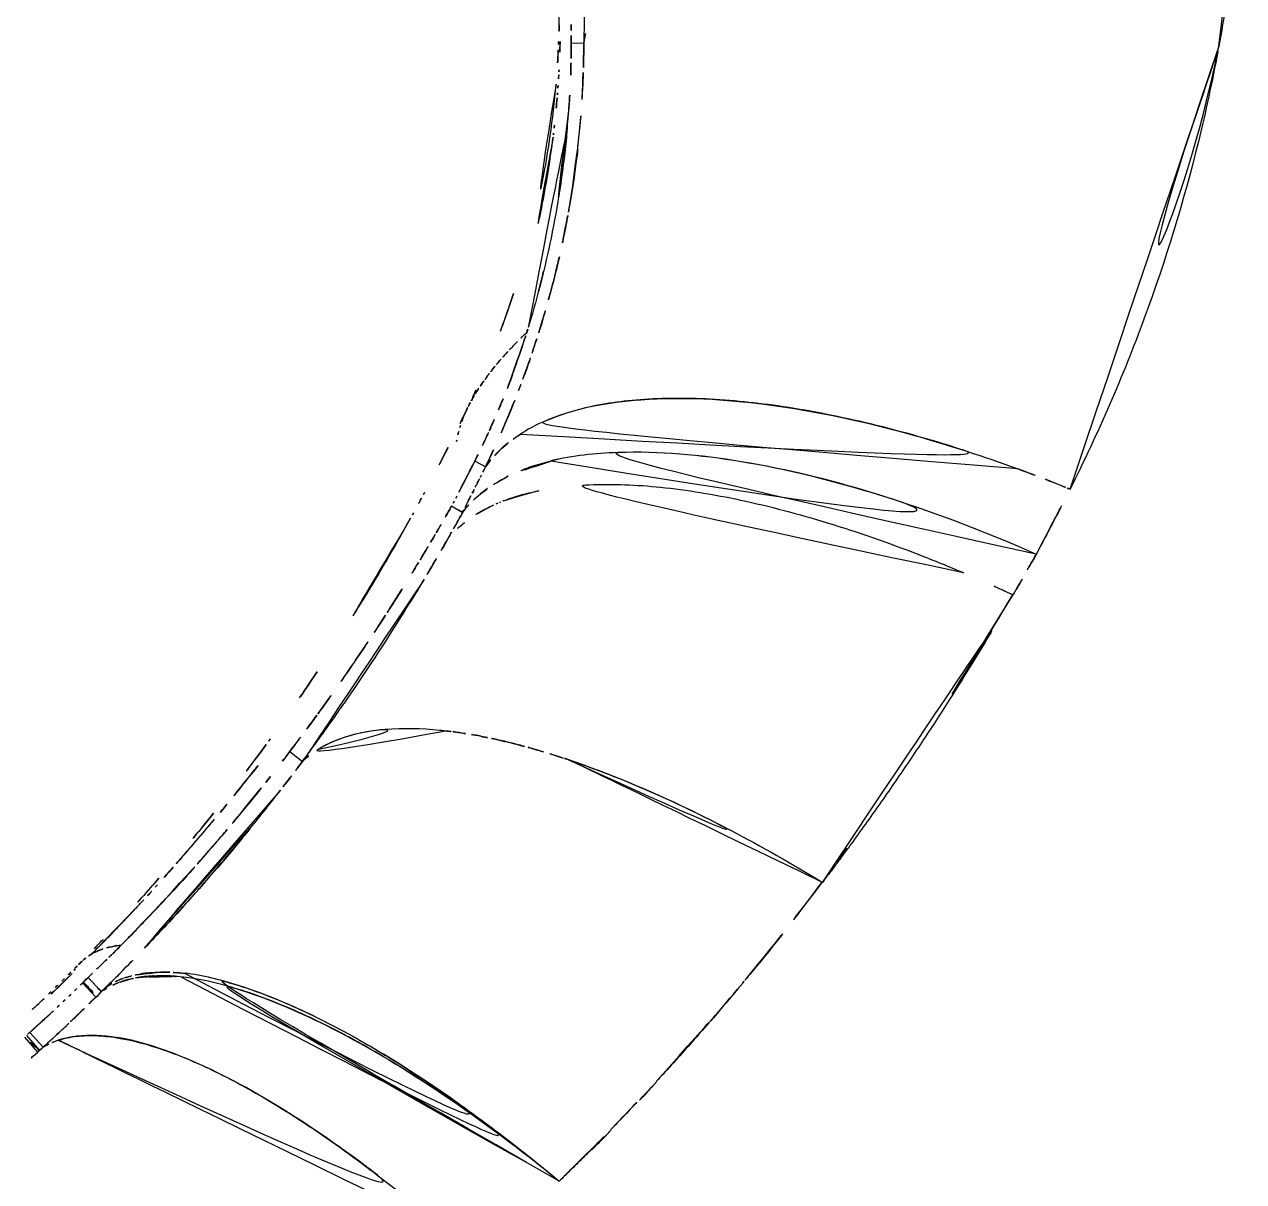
# Model space of a CAD drawing. Extents: x 16296660632 to 16296668616, y -37409619871 to -37409616241.
# Drawn here: x 16296666272.43 to 16296666287.14, y -37409617596.73 to -37409617582.77 of the extents above; entities that cross this region are included whole.
import ezdxf

# ---------------------------------------------------------------- set-up
doc = ezdxf.new("R2010")
doc.units = 0
doc.header["$LTSCALE"] = 10
doc.header["$MEASUREMENT"] = 0
doc.layers.get('0').update_dxf_attribs({"linetype": 'CONTINUOUS'})

msp = doc.modelspace()

# ---------------------------------------------------------------- linework, layer by layer
at = {"linetype": 'Continuous'}
for p, q in [((16296666278.88582, -37409617582.773102), (16296666279.22356, -37409617565.067253)), ((16296666279.398701, -37409617566.073807), (16296666279.183769, -37409617582.994118)), ((16296666279.03212, -37409617582.99231), (16296666279.182261, -37409617582.998917)), ((16296666277.99684, -37409617588.110611), (16296666277.86776, -37409617588.041946)), ((16296666277.717581, -37409617588.658882), (16296666277.58766, -37409617588.584061)), ((16296666277.587681, -37409617588.584068), (16296666277.71649, -37409617588.652962)), ((16296666277.71874, -37409617588.665031), (16296666277.717581, -37409617588.658882)), ((16296666275.636921, -37409617591.544487), (16296666275.788469, -37409617591.663841)), ((16296666273.295031, -37409617594.507874), (16296666273.136431, -37409617594.336403)), ((16296666273.20381, -37409617594.269852), (16296666273.361191, -37409617594.441513)), ((16296666272.460581, -37409617594.968513), (16296666272.61865, -37409617595.150208)), ((16296666272.498541, -37409617594.934517), (16296666272.661341, -37409617595.111877)), ((16296666272.43474, -37409617594.991722), (16296666272.59152, -37409617595.172447)), ((16296666272.61865, -37409617595.150208), (16296666272.661341, -37409617595.111877)), ((16296666272.59329, -37409617595.174492), (16296666272.6187, -37409617595.150169))]:
    msp.add_line(p, q, dxfattribs=at)
for points, start_tangent, end_tangent in [([(16296666286.844259, -37409617583.035683), (16296666287.006121, -37409617582.000603), (16296666287.0695, -37409617581.449753), (16296666287.1173, -37409617580.897781), (16296666287.13534, -37409617580.621582), (16296666287.146851, -37409617580.403267)], (0.180635498, 0.983550109), (0.04689554, 0.998899799)), ([(16296666278.88586, -37409617582.775063), (16296666278.8801, -37409617582.976173)], (-0.019437398, -0.999811076), (-0.037820236, -0.999284559)), ([(16296666278.885771, -37409617582.775063), (16296666278.897499, -37409617582.977287)], (-0.018757203, -0.999824068), (0.126562148, -0.99195868)), ([(16296666278.885639, -37409617582.791229), (16296666278.885851, -37409617582.770714)], (0.001340408, 0.999999102), (0.019194134, 0.999815776)), ([(16296666279.03199, -37409617582.992302), (16296666279.030479, -37409617582.76223)], (-0.013607075, 0.999907419), (-0.00113911, 0.999999351)), ([(16296666279.03237, -37409617582.771004), (16296666279.032101, -37409617582.965942)], (-0.003197612, -0.999994888), (0.000513541, -0.999999868)), ([(16296666279.183769, -37409617582.994118), (16296666279.25729, -37409617582.706322)], (0.152395022, 0.988319663), (0.334784034, 0.942294885)), ([(16296666278.8801, -37409617582.976173), (16296666278.875759, -37409617583.078163)], (-0.037820236, -0.999284559), (-0.047102832, -0.998890046)), ([(16296666278.897499, -37409617582.977287), (16296666278.88452, -37409617583.320396)], (-0.022987398, -0.999735755), (-0.052613371, -0.998614957)), ([(16296666279.03215, -37409617582.992104), (16296666279.02109, -37409617583.489151)], (-0.000723105, -0.999999739), (-0.043741036, -0.999042903)), ([(16296666279.032101, -37409617582.965942), (16296666279.03212, -37409617582.99231)], (0.000513542, -0.999999868), (0.001037046, -0.999999462)), ([(16296666279.18367, -37409617582.993568), (16296666279.182261, -37409617583.118263), (16296666279.17971, -37409617583.27594), (16296666279.17721, -37409617583.360397)], (-0.014003181, -0.999901951), (-0.03443331, -0.999406998)), ([(16296666286.843849, -37409617583.035652), (16296666284.64283, -37409617589.162292)], (-0.192766787, -0.9812446), (-0.366694896, -0.930341256)), ([(16296666278.875759, -37409617583.078163), (16296666278.84833, -37409617583.493401)], (-0.047102832, -0.998890046), (-0.084659407, -0.996409948)), ([(16296666279.025089, -37409617583.383171), (16296666279.03199, -37409617582.992302)], (0.034419027, 0.99940749), (0.000912285, 0.999999584)), ([(16296666279.167299, -37409617583.569977), (16296666279.182261, -37409617582.998917)], (0.051026988, 0.998697275), (0.001241071, 0.99999923)), ([(16296666285.049919, -37409617588.377876), (16296666285.945169, -37409617586.316521), (16296666286.59816, -37409617584.183121), (16296666286.832991, -37409617583.096474), (16296666286.844259, -37409617583.035683)], (0.449538894, 0.893260758), (0.180635498, 0.983550109)), ([(16296666278.88452, -37409617583.320396), (16296666278.881189, -37409617583.380661)], (-0.052613371, -0.998614957), (-0.057810898, -0.998327551)), ([(16296666278.84833, -37409617583.493401), (16296666278.777611, -37409617584.117073), (16296666278.33717, -37409617586.016029)], (-0.084659407, -0.996409948), (-0.309740364, -0.950821175)), ([(16296666278.881189, -37409617583.380661), (16296666278.873171, -37409617583.507156)], (-0.057810898, -0.998327551), (-0.068718928, -0.99763606)), ([(16296666279.17721, -37409617583.360397), (16296666279.17417, -37409617583.440002), (16296666279.1663, -37409617583.604187), (16296666279.14838, -37409617583.872971)], (-0.03443331, -0.999406998), (-0.078158663, -0.996940933)), ([(16296666278.866619, -37409617583.597092), (16296666278.861891, -37409617583.656792)], (-0.076472156, -0.997071717), (-0.081618382, -0.996663654)), ([(16296666278.873171, -37409617583.507156), (16296666278.866619, -37409617583.597092)], (-0.068718927, -0.99763606), (-0.076472157, -0.997071717)), ([(16296666279.00486, -37409617583.776482), (16296666279.025089, -37409617583.383171)], (0.068369232, 0.997660086), (0.034419027, 0.99940749)), ([(16296666279.004919, -37409617583.776482), (16296666278.94009, -37409617584.439667), (16296666278.69902, -37409617585.747841)], (-0.068572295, -0.99764615), (-0.234142623, -0.972202259)), ([(16296666278.861891, -37409617583.656792), (16296666278.830191, -37409617583.986069)], (-0.081618381, -0.996663654), (-0.110013096, -0.993930138)), ([(16296666278.525789, -37409617586.387703), (16296666278.78826, -37409617585.348877), (16296666278.970989, -37409617584.170959), (16296666279.00486, -37409617583.776482)], (0.287270772, 0.957849416), (0.068369232, 0.997660086)), ([(16296666279.14838, -37409617583.872971), (16296666279.14352, -37409617583.932922), (16296666279.11137, -37409617584.261803), (16296666279.051241, -37409617584.717537)], (-0.078158663, -0.996940933), (-0.150180869, -0.988658539)), ([(16296666278.830191, -37409617583.986069), (16296666278.81881, -37409617584.084991)], (-0.110013095, -0.993930138), (-0.118549565, -0.992948136)), ([(16296666279.051241, -37409617584.717537), (16296666279.167299, -37409617583.569977)], (0.149787722, 0.988718179), (0.051026988, 0.998697275)), ([(16296666278.81296, -37409617584.133163), (16296666278.686489, -37409617584.92791), (16296666278.48037, -37409617585.801697)], (-0.122706832, -0.992442962), (-0.267404057, -0.963584491)), ([(16296666278.81881, -37409617584.084991), (16296666278.81296, -37409617584.133163)], (-0.118549564, -0.992948136), (-0.122706831, -0.992442962)), ([(16296666279.051241, -37409617584.717537), (16296666279.01897, -37409617584.918282), (16296666278.947411, -37409617585.301666)], (-0.150180869, -0.988658539), (-0.199728144, -0.97985135)), ([(16296666278.947531, -37409617585.301697), (16296666279.051241, -37409617584.717537)], (0.199655081, 0.97986624), (0.149787722, 0.988718179)), ([(16296666278.947411, -37409617585.301666), (16296666278.88851, -37409617585.574097)], (-0.199728144, -0.97985135), (-0.222886892, -0.974844312)), ([(16296666278.81666, -37409617585.871368), (16296666278.947531, -37409617585.301697)], (0.247946413, 0.968773749), (0.199655081, 0.97986624)), ([(16296666278.88851, -37409617585.574097), (16296666278.81649, -37409617585.871323)], (-0.222886892, -0.974844312), (-0.24806787, -0.968742655)), ([(16296666278.69902, -37409617585.747841), (16296666278.526211, -37409617586.387817)], (-0.234142623, -0.972202259), (-0.288353435, -0.957524045)), ([(16296666278.81649, -37409617585.871323), (16296666278.6537, -37409617586.446426)], (-0.24806787, -0.968742655), (-0.296410535, -0.955060624)), ([(16296666278.33717, -37409617586.016029), (16296666277.88261, -37409617587.184013)], (-0.309740364, -0.950821175), (-0.414731358, -0.9099439)), ([(16296666278.6539, -37409617586.446503), (16296666278.81666, -37409617585.871368)], (0.296427727, 0.955055288), (0.247946413, 0.968773749)), ([(16296666278.49572, -37409617586.48642), (16296666278.525789, -37409617586.387703)], (0.295392615, 0.955375949), (0.287270771, 0.957849416)), ([(16296666278.526211, -37409617586.387817), (16296666278.49577, -37409617586.48719)], (-0.288353435, -0.957524045), (-0.297482122, -0.954727389)), ([(16296666278.469959, -37409617586.568878), (16296666278.355129, -37409617586.907043), (16296666278.20896, -37409617587.289001)], (-0.305131111, -0.952310351), (-0.376249022, -0.926518577)), ([(16296666278.31391, -37409617586.668663), (16296666278.49572, -37409617586.48642)], (0.688243433, 0.725479825), (0.722431657, 0.691442334)), ([(16296666278.495781, -37409617586.486443), (16296666278.31385, -37409617586.668587)], (-0.723089728, -0.690754114), (-0.688375851, -0.725354181)), ([(16296666278.469931, -37409617586.568863), (16296666278.495781, -37409617586.486443)], (0.302671856, 0.953094826), (0.296038972, 0.955175862)), ([(16296666278.483141, -37409617586.527443), (16296666278.469959, -37409617586.568878)], (-0.301233983, -0.953550254), (-0.305131111, -0.952310351)), ([(16296666278.49577, -37409617586.48719), (16296666278.483141, -37409617586.527443)], (-0.297482122, -0.954727389), (-0.301233982, -0.953550255)), ([(16296666278.61573, -37409617586.566528), (16296666278.46163, -37409617587.014526)], (-0.306465637, -0.951881722), (-0.343930084, -0.93899526)), ([(16296666278.6537, -37409617586.446426), (16296666278.61573, -37409617586.566528)], (-0.296410535, -0.955060624), (-0.306465637, -0.951881722)), ([(16296666278.243059, -37409617586.745064), (16296666278.31391, -37409617586.668663)], (0.67124245, 0.741237865), (0.688243433, 0.725479826)), ([(16296666278.31385, -37409617586.668587), (16296666278.243, -37409617586.745003)], (-0.688375851, -0.72535418), (-0.671181877, -0.741292714)), ([(16296666278.42314, -37409617586.712921), (16296666278.469931, -37409617586.568863)], (0.315394526, 0.948960638), (0.302671857, 0.953094826)), ([(16296666278.461769, -37409617587.01458), (16296666278.6539, -37409617586.446503)], (0.344096044, 0.938934456), (0.296427727, 0.955055288)), ([(16296666278.091669, -37409617586.922279), (16296666278.152361, -37409617586.848633)], (0.625875379, 0.77992308), (0.645721834, 0.76357273)), ([(16296666278.152321, -37409617586.848602), (16296666278.091669, -37409617586.922279)], (-0.645417929, -0.763829626), (-0.625407887, -0.780298004)), ([(16296666278.152361, -37409617586.848633), (16296666278.243059, -37409617586.745064)], (0.645721833, 0.76357273), (0.67124245, 0.741237865)), ([(16296666278.243, -37409617586.745003), (16296666278.152321, -37409617586.848602)], (-0.671181876, -0.741292715), (-0.645417929, -0.763829625)), ([(16296666278.26133, -37409617587.162193), (16296666278.42314, -37409617586.712921)], (0.364480937, 0.93121085), (0.315394526, 0.948960638)), ([(16296666278.0124, -37409617587.02507), (16296666278.00712, -37409617587.032219), (16296666277.958521, -37409617587.100098)], (-0.595213895, -0.803567309), (-0.570623565, -0.821211756)), ([(16296666278.012329, -37409617587.025017), (16296666278.018351, -37409617587.016922), (16296666278.091669, -37409617586.922279)], (0.595887516, 0.80306791), (0.625875378, 0.77992308)), ([(16296666278.091669, -37409617586.922279), (16296666278.0124, -37409617587.02507)], (-0.625407887, -0.780298004), (-0.595213895, -0.803567308)), ([(16296666278.46163, -37409617587.014526), (16296666278.42392, -37409617587.116074)], (-0.343930084, -0.93899526), (-0.352423092, -0.935840779)), ([(16296666277.89432, -37409617587.196564), (16296666277.958401, -37409617587.100014)], (0.533655991, 0.845701652), (0.571011268, 0.820942222)), ([(16296666277.958521, -37409617587.100098), (16296666277.89447, -37409617587.196663)], (-0.570623565, -0.821211755), (-0.533625586, -0.845720837)), ([(16296666277.958401, -37409617587.100014), (16296666278.012329, -37409617587.025017)], (0.571011269, 0.820942222), (0.595887515, 0.803067911)), ([(16296666278.42392, -37409617587.116074), (16296666278.3501, -37409617587.307114)], (-0.352423092, -0.935840779), (-0.368416461, -0.929660858)), ([(16296666277.79582, -37409617587.369499), (16296666277.84568, -37409617587.277267)], (0.452039828, 0.891997754), (0.497873868, 0.867249452)), ([(16296666277.845819, -37409617587.277351), (16296666277.795931, -37409617587.369553)], (-0.498107969, -0.867115016), (-0.452514727, -0.89175693)), ([(16296666277.88261, -37409617587.184013), (16296666277.778, -37409617587.406898)], (-0.414731358, -0.9099439), (-0.435015285, -0.900423068)), ([(16296666277.84568, -37409617587.277267), (16296666277.89432, -37409617587.196564)], (0.497873869, 0.867249451), (0.533655991, 0.845701652)), ([(16296666277.89447, -37409617587.196663), (16296666277.845819, -37409617587.277351)], (-0.533625586, -0.845720837), (-0.49810797, -0.867115016)), ([(16296666278.20896, -37409617587.289001), (16296666278.060089, -37409617587.637093)], (-0.376249022, -0.926518577), (-0.409929045, -0.912117415)), ([(16296666278.17272, -37409617587.379608), (16296666278.26133, -37409617587.162193)], (0.389583695, 0.920991067), (0.364480937, 0.93121085)), ([(16296666278.24048, -37409617587.57431), (16296666278.461769, -37409617587.01458)], (0.390993187, 0.920393572), (0.344096044, 0.938934456)), ([(16296666278.3501, -37409617587.307114), (16296666278.24045, -37409617587.574303)], (-0.368416461, -0.929660858), (-0.390834166, -0.92046111)), ([(16296666278.418819, -37409617587.713707), (16296666278.443769, -37409617587.698013), (16296666279.042089, -37409617587.44072), (16296666279.761999, -37409617587.308182), (16296666280.59166, -37409617587.288254), (16296666281.52529, -37409617587.375), (16296666282.568649, -37409617587.574364), (16296666283.73361, -37409617587.898468), (16296666284.418461, -37409617588.133461)], (0.842193034, 0.539176124), (0.939017721, -0.343868753)), ([(16296666284.41847, -37409617588.133453), (16296666283.156139, -37409617587.725357), (16296666281.38839, -37409617587.356644), (16296666279.872299, -37409617587.299202), (16296666278.71526, -37409617587.557091), (16296666278.427919, -37409617587.710213)], (-0.939011378, 0.343886074), (-0.843487581, -0.537148677)), ([(16296666277.77812, -37409617587.406342), (16296666277.545811, -37409617587.875664)], (-0.435200173, -0.900333721), (-0.452044109, -0.891995585)), ([(16296666277.77783, -37409617587.406197), (16296666277.725519, -37409617587.526337)], (-0.432960622, -0.901412835), (-0.363578941, -0.931563392)), ([(16296666277.7775, -37409617587.406647), (16296666277.79582, -37409617587.369499)], (0.432145518, 0.901803887), (0.452039829, 0.891997754)), ([(16296666277.795931, -37409617587.369553), (16296666277.77783, -37409617587.406197)], (-0.452514727, -0.89175693), (-0.432960622, -0.901412836)), ([(16296666278.05969, -37409617587.636909), (16296666278.17272, -37409617587.379608)], (0.413675333, 0.910424472), (0.389583695, 0.920991067)), ([(16296666277.6957, -37409617587.609528), (16296666277.674141, -37409617587.682243)], (-0.309945626, -0.950754284), (-0.257402018, -0.966304404)), ([(16296666277.725519, -37409617587.526337), (16296666277.722891, -37409617587.533119), (16296666277.6957, -37409617587.609528)], (-0.36357894, -0.931563392), (-0.309945626, -0.950754284)), ([(16296666278.24045, -37409617587.574303), (16296666278.094431, -37409617587.904182)], (-0.390834166, -0.92046111), (-0.418643671, -0.908150581)), ([(16296666277.674141, -37409617587.682243), (16296666277.65097, -37409617587.787262)], (-0.257402018, -0.966304404), (-0.170944605, -0.985280641)), ([(16296666278.015181, -37409617587.735649), (16296666277.867741, -37409617588.041908)], (-0.419305292, -0.907845291), (-0.448020218, -0.894023425)), ([(16296666277.99684, -37409617588.110588), (16296666278.24048, -37409617587.57431)], (0.436062455, 0.899916404), (0.390993187, 0.920393572)), ([(16296666278.014469, -37409617587.735321), (16296666278.05969, -37409617587.636909)], (0.421270646, 0.906934972), (0.413675333, 0.910424472)), ([(16296666278.060089, -37409617587.637093), (16296666278.015181, -37409617587.735649)], (-0.409929046, -0.912117414), (-0.419305292, -0.907845291)), ([(16296666278.427919, -37409617587.710213), (16296666278.187811, -37409617587.893532)], (-0.843487581, -0.537148677), (-0.735263206, -0.677781689)), ([(16296666277.545811, -37409617587.875664), (16296666277.2637, -37409617588.417282)], (-0.452044109, -0.891995585), (-0.471889111, -0.881657908)), ([(16296666277.65097, -37409617587.787262), (16296666277.64431, -37409617587.830803)], (-0.170944604, -0.985280641), (-0.131123702, -0.991366015)), ([(16296666277.86779, -37409617588.041962), (16296666277.97369, -37409617587.82235)], (0.441429569, 0.897295902), (0.427239522, 0.90413848)), ([(16296666277.97369, -37409617587.82235), (16296666278.014469, -37409617587.735321)], (0.427239522, 0.90413848), (0.421270646, 0.906934972)), ([(16296666278.094431, -37409617587.904182), (16296666277.996849, -37409617588.11058)], (-0.418643671, -0.90815058), (-0.436145745, -0.899876041)), ([(16296666278.187811, -37409617587.893532), (16296666277.99684, -37409617588.110573)], (-0.735263206, -0.677781689), (-0.572210972, -0.820106458)), ([(16296666278.1868, -37409617587.892448), (16296666278.19836, -37409617587.881767), (16296666278.418819, -37409617587.713707)], (0.731026918, 0.682348625), (0.842193034, 0.539176124)), ([(16296666277.86776, -37409617588.041946), (16296666277.775721, -37409617588.223358), (16296666277.68235, -37409617588.404083), (16296666277.65094, -37409617588.464157)], (-0.44915483, -0.893453938), (-0.464447058, -0.885600887)), ([(16296666277.996849, -37409617588.11058), (16296666278.181231, -37409617587.897667)], (0.572216557, 0.820102562), (0.727404853, 0.686208554)), ([(16296666278.867929, -37409617588.018204), (16296666278.51276, -37409617588.121002), (16296666278.20117, -37409617588.260132)], (-0.976289952, -0.216466926), (-0.878502567, -0.477737626)), ([(16296666278.786301, -37409617588.037537), (16296666279.59297, -37409617587.93705), (16296666281.08308, -37409617588.046959), (16296666282.796221, -37409617588.463013), (16296666284.64291, -37409617589.162323)], (0.97131553, 0.237794324), (0.914584187, -0.404395556)), ([(16296666284.642771, -37409617589.16227), (16296666282.85103, -37409617588.480186), (16296666281.17197, -37409617588.059174), (16296666279.69482, -37409617587.930283), (16296666278.867929, -37409617588.018204)], (-0.914394056, 0.404825285), (-0.976289952, -0.216466926)), ([(16296666277.727831, -37409617588.319366), (16296666277.86779, -37409617588.041962)], (0.45939704, 0.888231029), (0.441429569, 0.897295902)), ([(16296666277.936029, -37409617588.232643), (16296666277.96649, -37409617588.1717)], (0.448232549, 0.893916988), (0.446016412, 0.895024782)), ([(16296666277.99684, -37409617588.110573), (16296666277.92597, -37409617588.252708)], (-0.445357409, -0.895352879), (-0.448182584, -0.89394204)), ([(16296666277.96649, -37409617588.1717), (16296666277.99684, -37409617588.110611)], (0.446016412, 0.895024782), (0.443795253, 0.896128213)), ([(16296666278.163879, -37409617588.280037), (16296666278.450569, -37409617588.143318)], (0.866933144, 0.498424442), (0.930786324, 0.365563701)), ([(16296666278.450569, -37409617588.143318), (16296666278.786301, -37409617588.037537)], (0.930786324, 0.365563701), (0.97131553, 0.237794325)), ([(16296666284.418461, -37409617588.133461), (16296666284.958481, -37409617588.340874)], (0.939017721, -0.343868753), (0.927895152, -0.372841235)), ([(16296666284.95849, -37409617588.340874), (16296666284.41847, -37409617588.133453)], (-0.927884416, 0.372867953), (-0.939011378, 0.343886074)), ([(16296666277.92597, -37409617588.252708), (16296666277.909189, -37409617588.286102), (16296666277.850849, -37409617588.401062)], (-0.448182583, -0.893942041), (-0.454975352, -0.890504031)), ([(16296666277.874781, -37409617588.354027), (16296666277.90546, -37409617588.293411)], (0.452649259, 0.89168865), (0.45044368, 0.892804845)), ([(16296666277.90546, -37409617588.293411), (16296666277.936029, -37409617588.232643)], (0.45044368, 0.892804845), (0.448232549, 0.893916988)), ([(16296666277.937321, -37409617588.43512), (16296666278.163879, -37409617588.280037)], (0.774136676, 0.633018489), (0.866933143, 0.498424442)), ([(16296666278.20117, -37409617588.260132), (16296666277.937481, -37409617588.43531)], (-0.878502567, -0.477737626), (-0.775165915, -0.63175771)), ([(16296666283.764021, -37409617589.387093), (16296666283.22727, -37409617589.168297), (16296666282.12122, -37409617588.7836), (16296666281.07233, -37409617588.50959), (16296666280.10866, -37409617588.354843), (16296666279.246719, -37409617588.326241), (16296666278.63925, -37409617588.397636)], (-0.919774975, 0.392446169), (-0.979807887, -0.199941252)), ([(16296666284.958481, -37409617588.340874), (16296666285.049919, -37409617588.377876)], (0.927895152, -0.372841234), (0.925977559, -0.377578548)), ([(16296666277.22691, -37409617588.485779), (16296666277.13036, -37409617588.663322)], (-0.474430763, -0.880292821), (-0.481053607, -0.876691181)), ([(16296666277.2637, -37409617588.417282), (16296666277.22691, -37409617588.485779)], (-0.471889111, -0.881657908), (-0.474430763, -0.880292821)), ([(16296666277.65094, -37409617588.464157), (16296666277.619381, -37409617588.524147)], (-0.464447058, -0.885600887), (-0.466620122, -0.884457835)), ([(16296666277.816811, -37409617588.467484), (16296666277.717581, -37409617588.658813)], (-0.457073286, -0.889429037), (-0.464516466, -0.885564482)), ([(16296666277.751011, -37409617588.59491), (16296666277.81311, -37409617588.474777), (16296666277.850849, -37409617588.401062)], (0.461413249, 0.887185332), (0.454360659, 0.890817822)), ([(16296666277.937481, -37409617588.43531), (16296666277.72736, -37409617588.649384)], (-0.775165915, -0.63175771), (-0.610076046, -0.792342866)), ([(16296666277.850849, -37409617588.401062), (16296666277.816811, -37409617588.467484)], (-0.454975352, -0.890504031), (-0.457073286, -0.889429037)), ([(16296666277.850849, -37409617588.401062), (16296666277.874781, -37409617588.354027)], (0.45436066, 0.890817821), (0.45264926, 0.891688649)), ([(16296666278.63925, -37409617588.397636), (16296666278.519239, -37409617588.424606), (16296666278.2118, -37409617588.52005), (16296666278.17691, -37409617588.533783)], (-0.979807887, -0.199941252), (-0.927435973, -0.373981974)), ([(16296666284.64291, -37409617589.162323), (16296666284.78141, -37409617588.90007), (16296666284.91725, -37409617588.638618), (16296666285.050011, -37409617588.377922)], (0.469502803, 0.882930982), (0.449686607, 0.893186406)), ([(16296666285.050011, -37409617588.377922), (16296666284.95849, -37409617588.340874)], (-0.925965907, 0.377607124), (-0.927884416, 0.372867953)), ([(16296666277.58766, -37409617588.584061), (16296666277.391029, -37409617588.924797)], (-0.493622903, -0.869676049), (-0.505991297, -0.862538583)), ([(16296666277.552179, -37409617588.646492), (16296666277.58766, -37409617588.584061)], (0.495233425, 0.868759952), (0.492909638, 0.870080507)), ([(16296666277.619381, -37409617588.524147), (16296666277.587681, -37409617588.584068)], (-0.466620122, -0.884457835), (-0.46879078, -0.883309235)), ([(16296666277.719801, -37409617588.654732), (16296666277.751011, -37409617588.59491)], (0.463591253, 0.886049181), (0.461413249, 0.887185332)), ([(16296666277.7278, -37409617588.648811), (16296666277.92243, -37409617588.447456)], (0.610495102, 0.792020032), (0.765776666, 0.643106599)), ([(16296666278.092199, -37409617588.570122), (16296666277.944571, -37409617588.64563), (16296666277.74287, -37409617588.782188)], (-0.909749876, -0.415156794), (-0.780844215, -0.624725789)), ([(16296666278.145281, -37409617588.546829), (16296666278.092199, -37409617588.570122)], (-0.921291902, -0.388871742), (-0.909749876, -0.415156794)), ([(16296666278.17691, -37409617588.533783), (16296666278.145281, -37409617588.546829)], (-0.927435972, -0.373981974), (-0.921291902, -0.388871741)), ([(16296666277.09457, -37409617588.728317), (16296666276.56004, -37409617589.651321), (16296666275.966881, -37409617590.582359)], (-0.483490799, -0.875349443), (-0.555683062, -0.831394211)), ([(16296666277.13036, -37409617588.663322), (16296666277.09457, -37409617588.728317)], (-0.481053606, -0.876691182), (-0.483490799, -0.875349443)), ([(16296666277.402731, -37409617588.905296), (16296666277.552179, -37409617588.646492)], (0.504894149, 0.863181266), (0.495233425, 0.868759952)), ([(16296666277.685631, -37409617588.724586), (16296666277.647921, -37409617588.791992), (16296666277.538971, -37409617588.985023)], (-0.488050693, -0.872815285), (-0.495756782, -0.868461405)), ([(16296666277.74287, -37409617588.782188), (16296666277.53891, -37409617588.984993)], (-0.780844215, -0.624725789), (-0.622315437, -0.782766566)), ([(16296666277.68568, -37409617588.724617), (16296666277.71874, -37409617588.665031)], (0.486267093, 0.873810228), (0.484101281, 0.875011971)), ([(16296666277.72736, -37409617588.649384), (16296666277.707689, -37409617588.684792), (16296666277.69664, -37409617588.704659), (16296666277.68557, -37409617588.724564)], (-0.485686209, -0.874133232), (-0.486444223, -0.873711633)), ([(16296666277.717581, -37409617588.658813), (16296666277.7278, -37409617588.648811)], (0.698559608, 0.715551866), (0.730987774, 0.682390559)), ([(16296666277.391029, -37409617588.924797), (16296666277.24328, -37409617589.17363)], (-0.505991297, -0.862538583), (-0.515114468, -0.857121395)), ([(16296666277.529539, -37409617589.001404), (16296666277.68568, -37409617588.724617)], (0.496362448, 0.868115384), (0.486267093, 0.873810228)), ([(16296666277.243561, -37409617589.173798), (16296666277.402731, -37409617588.905296)], (0.514966817, 0.857210113), (0.504894149, 0.863181266)), ([(16296666277.529499, -37409617589.001373), (16296666277.350349, -37409617589.310028)], (-0.496345228, -0.86812523), (-0.507645865, -0.861565828)), ([(16296666277.24328, -37409617589.17363), (16296666277.18935, -37409617589.262993)], (-0.515114467, -0.857121395), (-0.518410271, -0.855132031)), ([(16296666277.208071, -37409617589.232697), (16296666277.243561, -37409617589.173798)], (0.517183772, 0.855874375), (0.514966818, 0.857210112)), ([(16296666277.32584, -37409617589.351601), (16296666277.529539, -37409617589.001404)], (0.509222519, 0.860634897), (0.496362448, 0.868115384)), ([(16296666284.64283, -37409617589.162292), (16296666284.358179, -37409617589.652382)], (-0.496705697, -0.867919034), (-0.507841969, -0.861450251)), ([(16296666277.18935, -37409617589.262993), (16296666276.982639, -37409617589.598412)], (-0.518410271, -0.855132031), (-0.530874556, -0.847450415)), ([(16296666277.350349, -37409617589.310028), (16296666277.30611, -37409617589.384827), (16296666277.257271, -37409617589.466797)], (-0.507645865, -0.861565828), (-0.51342775, -0.858132825)), ([(16296666284.3624, -37409617589.655121), (16296666284.642771, -37409617589.16227)], (0.501216595, 0.865321862), (0.489874562, 0.87179293)), ([(16296666277.257271, -37409617589.466797), (16296666276.82148, -37409617590.170303), (16296666276.569521, -37409617590.555817), (16296666276.31114, -37409617590.93631), (16296666276.17956, -37409617591.124603), (16296666276.046379, -37409617591.311577), (16296666275.9792, -37409617591.404556), (16296666275.91161, -37409617591.497208), (16296666275.853251, -37409617591.576736), (16296666275.788441, -37409617591.66375)], (-0.51342775, -0.858132825), (-0.601152218, -0.799134539)), ([(16296666276.855551, -37409617589.799789), (16296666277.208071, -37409617589.232697)], (0.538664541, 0.842520333), (0.517183772, 0.855874375)), ([(16296666277.121679, -37409617589.690971), (16296666277.32584, -37409617589.351601)], (0.521783167, 0.853078148), (0.509222519, 0.860634897)), ([(16296666284.362431, -37409617589.655144), (16296666283.764021, -37409617589.387093)], (-0.90530555, 0.424760946), (-0.919774975, 0.392446169)), ([(16296666276.982639, -37409617589.598412), (16296666276.85532, -37409617589.799637)], (-0.530874556, -0.847450415), (-0.53842698, -0.842672171)), ([(16296666284.35807, -37409617589.652573), (16296666282.35813, -37409617592.714729)], (-0.50784609, -0.861447821), (-0.58757556, -0.809169303)), ([(16296666276.85532, -37409617589.799637), (16296666276.791031, -37409617589.899773)], (-0.53842698, -0.842672171), (-0.542206932, -0.84024499)), ([(16296666276.791031, -37409617589.899773), (16296666276.431089, -37409617590.442657)], (-0.542206932, -0.84024499), (-0.562960678, -0.826483681)), ([(16296666276.81242, -37409617589.867027), (16296666276.855551, -37409617589.799789)], (0.541228902, 0.840875303), (0.538664542, 0.842520333)), ([(16296666282.06336, -37409617593.12352), (16296666282.145269, -37409617593.014633), (16296666282.226749, -37409617592.905449), (16296666282.316179, -37409617592.784477), (16296666282.40502, -37409617592.663147), (16296666282.580931, -37409617592.419479), (16296666282.754499, -37409617592.174431), (16296666283.094629, -37409617591.680344), (16296666283.425409, -37409617591.181168), (16296666284.059219, -37409617590.168327), (16296666284.362341, -37409617589.655083)], (0.602430204, 0.798171567), (0.501215801, 0.865322322)), ([(16296666276.431061, -37409617590.442627), (16296666276.81242, -37409617589.867027)], (0.563344517, 0.826222098), (0.541228902, 0.840875303)), ([(16296666276.382799, -37409617590.51329), (16296666276.33271, -37409617590.586037), (16296666276.105841, -37409617590.908997)], (-0.565693618, -0.824615505), (-0.581125433, -0.813814003)), ([(16296666276.38274, -37409617590.513252), (16296666276.401051, -37409617590.486557), (16296666276.431061, -37409617590.442627)], (0.566078599, 0.824351272), (0.563344517, 0.826222098)), ([(16296666276.431089, -37409617590.442657), (16296666276.382799, -37409617590.51329)], (-0.562960678, -0.826483681), (-0.565693618, -0.824615505)), ([(16296666275.966881, -37409617590.582359), (16296666275.40143, -37409617591.392883)], (-0.555683062, -0.831394211), (-0.588526912, -0.808477627)), ([(16296666275.974689, -37409617591.09024), (16296666276.38274, -37409617590.513252)], (0.588704927, 0.808348012), (0.566078599, 0.824351272)), ([(16296666276.105841, -37409617590.908997), (16296666275.990259, -37409617591.069527)], (-0.581125433, -0.813814003), (-0.587438447, -0.809268849)), ([(16296666275.962839, -37409617591.107246), (16296666275.636921, -37409617591.544487)], (-0.588926099, -0.80818689), (-0.606305707, -0.795231658)), ([(16296666275.990259, -37409617591.069527), (16296666275.962839, -37409617591.107246)], (-0.587438448, -0.809268849), (-0.5889261, -0.80818689)), ([(16296666275.633619, -37409617591.547523), (16296666275.974689, -37409617591.09024)], (0.607015726, 0.794689819), (0.588704927, 0.808348012)), ([(16296666277.540211, -37409617591.295822), (16296666277.44582, -37409617591.285538), (16296666276.78681, -37409617591.276108), (16296666276.22703, -37409617591.394859), (16296666275.99114, -37409617591.508278), (16296666275.80126, -37409617591.651787)], (-0.993028548, 0.117874097), (-0.729918419, -0.683534273)), ([(16296666275.98147, -37409617591.51606), (16296666276.492149, -37409617591.320953), (16296666277.54007, -37409617591.296982)], (0.854118271, 0.520078821), (0.992618818, -0.12127606)), ([(16296666275.40143, -37409617591.392883), (16296666275.352949, -37409617591.459244)], (-0.588526912, -0.808477627), (-0.591249987, -0.806488346)), ([(16296666277.540079, -37409617591.296982), (16296666277.55142, -37409617591.298378), (16296666277.640921, -37409617591.310219)], (0.99261869, -0.121277107), (0.990299286, -0.138950796)), ([(16296666277.641109, -37409617591.308823), (16296666277.540211, -37409617591.295822)], (-0.990496411, 0.137538575), (-0.993028548, 0.117874097)), ([(16296666277.640921, -37409617591.310219), (16296666277.946051, -37409617591.361076)], (0.990299286, -0.138950796), (0.982006549, -0.188846864)), ([(16296666277.946289, -37409617591.359848), (16296666277.641109, -37409617591.308823)], (-0.981675065, 0.1905625), (-0.990496411, 0.137538575)), ([(16296666277.946051, -37409617591.361076), (16296666278.14476, -37409617591.402451)], (0.982006549, -0.188846865), (0.975856551, -0.218412434)), ([(16296666278.14496, -37409617591.401588), (16296666277.946289, -37409617591.359848)], (-0.975524685, 0.219889949), (-0.981675065, 0.1905625)), ([(16296666278.14476, -37409617591.402451), (16296666278.39559, -37409617591.463303)], (0.975856551, -0.218412434), (0.967624571, -0.252393919)), ([(16296666278.395769, -37409617591.462608), (16296666278.1945, -37409617591.412933), (16296666278.14496, -37409617591.401588)], (-0.967636785, 0.252347087), (-0.975524685, 0.219889949)), ([(16296666275.352949, -37409617591.459244), (16296666274.716619, -37409617592.28894)], (-0.591249987, -0.806488346), (-0.62574903, -0.780024456)), ([(16296666275.63707, -37409617591.544479), (16296666275.40395, -37409617591.845207)], (-0.606394466, -0.795163978), (-0.618931732, -0.785444785)), ([(16296666275.788469, -37409617591.663841), (16296666276.023809, -37409617591.342918)], (0.597688583, 0.801728357), (0.585014843, 0.811022585)), ([(16296666275.801201, -37409617591.651733), (16296666275.98147, -37409617591.51606)], (0.731215254, 0.682146797), (0.854118271, 0.520078821)), ([(16296666278.39559, -37409617591.463303), (16296666278.5809, -37409617591.514008)], (0.967624571, -0.252393919), (0.961413396, -0.275107763)), ([(16296666278.58111, -37409617591.513252), (16296666278.395769, -37409617591.462608)], (-0.961574085, 0.274545586), (-0.967636785, 0.252347087)), ([(16296666278.5809, -37409617591.514008), (16296666278.888029, -37409617591.607857)], (0.961413396, -0.275107763), (0.951281524, -0.308323633)), ([(16296666278.88833, -37409617591.606941), (16296666278.58111, -37409617591.513252)], (-0.951363001, 0.308072135), (-0.961574085, 0.274545586)), ([(16296666275.25329, -37409617591.712791), (16296666275.143009, -37409617591.852386), (16296666274.981911, -37409617592.05304), (16296666274.8776, -37409617592.180923)], (-0.617403699, -0.786646473), (-0.634461787, -0.77295423)), ([(16296666275.78857, -37409617591.663857), (16296666275.573521, -37409617591.947899)], (-0.597781174, -0.801659322), (-0.609457825, -0.792818491)), ([(16296666275.7885, -37409617591.663803), (16296666275.801201, -37409617591.651733)], (0.719124223, 0.694881538), (0.731215255, 0.682146796)), ([(16296666275.80126, -37409617591.651787), (16296666275.78857, -37409617591.663857)], (-0.72991842, -0.683534271), (-0.718650993, -0.695370944)), ([(16296666278.888029, -37409617591.607857), (16296666278.90254, -37409617591.612556), (16296666278.991779, -37409617591.642097)], (0.951281524, -0.308323633), (0.947941829, -0.31844354)), ([(16296666278.99209, -37409617591.641167), (16296666278.88833, -37409617591.606941)], (-0.947931656, 0.318473823), (-0.951363001, 0.308072135)), ([(16296666278.991779, -37409617591.642097), (16296666280.44644, -37409617592.240738), (16296666282.06373, -37409617593.123787)], (0.947941829, -0.31844354), (0.852887145, -0.522095315)), ([(16296666282.06354, -37409617593.123672), (16296666280.952471, -37409617592.492867), (16296666279.944771, -37409617592.009941), (16296666279.02705, -37409617591.652992), (16296666278.99209, -37409617591.641167)], (-0.852826157, 0.522194931), (-0.947931656, 0.318473823)), ([(16296666275.07523, -37409617592.251419), (16296666275.633619, -37409617591.547523)], (0.635884948, 0.771783864), (0.607015726, 0.794689819)), ([(16296666275.40395, -37409617591.845207), (16296666275.251471, -37409617592.03669)], (-0.618931732, -0.785444785), (-0.626928935, -0.779076447)), ([(16296666275.573549, -37409617591.947922), (16296666275.78857, -37409617591.663857)], (0.609402758, 0.792860819), (0.597653016, 0.801754871)), ([(16296666275.52611, -37409617592.009377), (16296666275.396589, -37409617592.175247), (16296666275.015841, -37409617592.646294), (16296666274.651581, -37409617593.075523), (16296666274.30369, -37409617593.467293), (16296666273.96306, -37409617593.833702), (16296666273.648161, -37409617594.159264)], (-0.61199512, -0.790861538), (-0.696994328, -0.717076639)), ([(16296666275.573521, -37409617591.947899), (16296666275.52611, -37409617592.009377)], (-0.609457825, -0.792818491), (-0.61199512, -0.790861539)), ([(16296666275.251471, -37409617592.03669), (16296666275.17617, -37409617592.129784), (16296666274.95435, -37409617592.398613), (16296666274.88184, -37409617592.484772)], (-0.626928935, -0.779076447), (-0.645656851, -0.763627678)), ([(16296666273.88533, -37409617593.915154), (16296666274.359819, -37409617593.404793), (16296666275.07564, -37409617592.574028), (16296666275.52614, -37409617592.009399)], (0.691627896, 0.722254009), (0.611944338, 0.790900833)), ([(16296666274.716619, -37409617592.28894), (16296666274.05867, -37409617593.073669)], (-0.62574903, -0.780024455), (-0.659006116, -0.75213758)), ([(16296666274.8776, -37409617592.180923), (16296666274.826429, -37409617592.243057), (16296666274.72613, -37409617592.363792)], (-0.634461787, -0.77295423), (-0.641309665, -0.76728216)), ([(16296666274.72613, -37409617592.363792), (16296666274.67705, -37409617592.42234), (16296666274.534281, -37409617592.590714), (16296666274.39864, -37409617592.748047), (16296666274.27072, -37409617592.894119), (16296666274.229919, -37409617592.940247)], (-0.641309666, -0.76728216), (-0.663429033, -0.748239212)), ([(16296666274.88184, -37409617592.484772), (16296666274.73912, -37409617592.652), (16296666274.53109, -37409617592.890297), (16296666274.46335, -37409617592.966537)], (-0.645656851, -0.763627678), (-0.665811697, -0.746119819)), ([(16296666274.11018, -37409617593.352409), (16296666275.07523, -37409617592.251419)], (0.681871257, 0.731472206), (0.635884948, 0.771783864)), ([(16296666282.35813, -37409617592.714729), (16296666282.0592, -37409617593.120064)], (-0.58757556, -0.809169303), (-0.599540299, -0.800344569)), ([(16296666274.229919, -37409617592.940247), (16296666274.151119, -37409617593.028702), (16296666274.04019, -37409617593.151878)], (-0.663429033, -0.748239212), (-0.671606591, -0.740907947)), ([(16296666274.46335, -37409617592.966537), (16296666274.33049, -37409617593.114166), (16296666274.20142, -37409617593.255219)], (-0.665811697, -0.746119819), (-0.678131809, -0.734940304)), ([(16296666274.05867, -37409617593.073669), (16296666273.38345, -37409617593.811722)], (-0.659006116, -0.75213758), (-0.69077243, -0.72307223)), ([(16296666274.04019, -37409617593.151878), (16296666273.9711, -37409617593.227791)], (-0.671606592, -0.740907947), (-0.674533847, -0.738243923)), ([(16296666282.0592, -37409617593.120064), (16296666281.14636, -37409617594.282516)], (-0.599540299, -0.800344569), (-0.635835091, -0.771824939)), ([(16296666273.874359, -37409617593.333076), (16296666273.843861, -37409617593.366043), (16296666273.75732, -37409617593.458931), (16296666273.677629, -37409617593.543671), (16296666273.604059, -37409617593.621223), (16296666273.535839, -37409617593.692543), (16296666273.47216, -37409617593.75856), (16296666273.41221, -37409617593.820236), (16296666273.355169, -37409617593.878471), (16296666273.30022, -37409617593.934151), (16296666273.24658, -37409617593.988274), (16296666273.24478, -37409617593.990089)], (-0.678590896, -0.734516437), (-0.704247637, -0.709954411)), ([(16296666274.20142, -37409617593.255219), (16296666274.13833, -37409617593.323318), (16296666273.955111, -37409617593.518013), (16296666273.77816, -37409617593.701767), (16296666273.630819, -37409617593.851837), (16296666273.607401, -37409617593.875542)], (-0.678131809, -0.734940304), (-0.703210285, -0.710981923)), ([(16296666273.9711, -37409617593.227791), (16296666273.937941, -37409617593.264008), (16296666273.874359, -37409617593.333076)], (-0.674533846, -0.738243923), (-0.678590896, -0.734516437)), ([(16296666281.145981, -37409617594.282211), (16296666281.321251, -37409617594.069313), (16296666282.06381, -37409617593.123894)], (0.638882109, 0.769304654), (0.602912483, 0.797807331)), ([(16296666273.607401, -37409617593.875526), (16296666274.11018, -37409617593.352409)], (0.703897656, 0.710301408), (0.681871257, 0.731472206)), ([(16296666273.38345, -37409617593.811722), (16296666273.11002, -37409617594.093086)], (-0.69077243, -0.72307223), (-0.70303414, -0.711156099)), ([(16296666273.352659, -37409617593.937332), (16296666273.323549, -37409617593.949226), (16296666273.281059, -37409617593.969193)], (-0.93311928, -0.359566974), (-0.891094923, -0.453816966)), ([(16296666273.353081, -37409617593.93718), (16296666273.431061, -37409617593.911331)], (0.932731405, 0.360571943), (0.962850867, 0.270033716)), ([(16296666273.60429, -37409617593.878777), (16296666273.454611, -37409617593.905228), (16296666273.352659, -37409617593.937332)], (-0.994045474, -0.108966029), (-0.93311928, -0.359566974)), ([(16296666273.607401, -37409617593.875542), (16296666273.46689, -37409617594.015671), (16296666273.40667, -37409617594.073967)], (-0.703210285, -0.710981923), (-0.720851978, -0.693089046)), ([(16296666273.431061, -37409617593.911331), (16296666273.5149, -37409617593.891777)], (0.962850867, 0.270033716), (0.982597113, 0.185749599)), ([(16296666273.5149, -37409617593.891777), (16296666273.604441, -37409617593.878517)], (0.982597113, 0.185749599), (0.993996674, 0.109410289)), ([(16296666273.51589, -37409617593.96669), (16296666273.560129, -37409617593.922791)], (0.710807273, 0.703386822), (0.708901479, 0.705307517)), ([(16296666273.560129, -37409617593.922791), (16296666273.60428, -37409617593.878754)], (0.708901479, 0.705307517), (0.706996185, 0.70721736)), ([(16296666273.1101, -37409617594.09317), (16296666273.1551, -37409617594.05172)], (0.701749686, 0.712423595), (0.76784878, 0.640631135)), ([(16296666273.131479, -37409617594.072319), (16296666273.111401, -37409617594.091682)], (-0.735195457, -0.677855176), (-0.704193166, -0.71000844)), ([(16296666273.155689, -37409617594.05114), (16296666273.14189, -37409617594.062943), (16296666273.131479, -37409617594.072319)], (-0.769502881, -0.638643341), (-0.735195458, -0.677855175)), ([(16296666273.155729, -37409617594.051193), (16296666273.21509, -37409617594.007401)], (0.768712621, 0.639594329), (0.836991069, 0.547216547)), ([(16296666273.244301, -37409617593.989273), (16296666273.155689, -37409617594.05114)], (-0.863077878, -0.505070863), (-0.769502881, -0.638643341)), ([(16296666273.21509, -37409617594.007401), (16296666273.24408, -37409617593.989464)], (0.83699107, 0.547216547), (0.863120921, 0.504997302)), ([(16296666273.24408, -37409617593.989464), (16296666273.28109, -37409617593.969254)], (0.863120922, 0.504997301), (0.891196877, 0.453616718)), ([(16296666273.280729, -37409617593.96936), (16296666273.244301, -37409617593.989273)], (-0.89086422, -0.45426968), (-0.863077878, -0.505070862)), ([(16296666273.40667, -37409617594.073967), (16296666273.328329, -37409617594.149147), (16296666273.244141, -37409617594.230583)], (-0.720851978, -0.693089046), (-0.717106575, -0.696963528)), ([(16296666273.28109, -37409617593.969254), (16296666273.353081, -37409617593.93718)], (0.891196877, 0.453616718), (0.932731405, 0.360571942)), ([(16296666273.40671, -37409617594.074013), (16296666273.47156, -37409617594.010437)], (0.715494585, 0.698618278), (0.712713517, 0.701455233)), ([(16296666273.47156, -37409617594.010437), (16296666273.51589, -37409617593.96669)], (0.712713516, 0.701455233), (0.710807273, 0.703386822)), ([(16296666273.648211, -37409617594.159218), (16296666273.88533, -37409617593.915154)], (0.701939282, 0.71223679), (0.691627896, 0.722254009)), ([(16296666273.012159, -37409617594.220963), (16296666272.339979, -37409617594.860313)], (-0.709496417, -0.704709042), (-0.739611094, -0.673034494)), ([(16296666272.99612, -37409617594.207291), (16296666272.91799, -37409617594.284607)], (-0.708801649, -0.705407841), (-0.712731382, -0.70143708)), ([(16296666273.07336, -37409617594.129959), (16296666272.99612, -37409617594.207291)], (-0.704512188, -0.709691888), (-0.708801649, -0.705407841)), ([(16296666273.047951, -37409617594.166313), (16296666273.012171, -37409617594.22097)], (-0.588516601, -0.808485133), (-0.505287301, -0.862951183)), ([(16296666273.111401, -37409617594.091682), (16296666273.047951, -37409617594.166313)], (-0.704193166, -0.71000844), (-0.5885166, -0.808485133)), ([(16296666273.11133, -37409617594.091614), (16296666273.07336, -37409617594.129959)], (-0.702940244, -0.711248911), (-0.704512189, -0.709691888)), ([(16296666273.203711, -37409617594.269783), (16296666273.33803, -37409617594.140793)], (0.724145222, 0.689647517), (0.718430461, 0.695598787)), ([(16296666273.244141, -37409617594.230583), (16296666273.20381, -37409617594.269852)], (-0.717106576, -0.696963528), (-0.716039124, -0.69806015)), ([(16296666273.33803, -37409617594.140793), (16296666273.40671, -37409617594.074013)], (0.718430461, 0.695598787), (0.715494586, 0.698618278)), ([(16296666273.418871, -37409617594.386673), (16296666273.498791, -37409617594.309723), (16296666273.575781, -37409617594.233841), (16296666273.648211, -37409617594.159218)], (0.724299344, 0.689485649), (0.688097634, 0.725618113)), ([(16296666273.648161, -37409617594.159264), (16296666273.579651, -37409617594.229713), (16296666273.518009, -37409617594.290741), (16296666273.418989, -37409617594.386627)], (-0.693530608, -0.720427162), (-0.715974479, -0.698126453)), ([(16296666274.08687, -37409617594.20533), (16296666274.03651, -37409617594.206467), (16296666273.801279, -37409617594.232788), (16296666273.664761, -37409617594.268097)], (-0.999957256, -0.009245834), (-0.951357389, -0.308089466)), ([(16296666273.82975, -37409617594.229263), (16296666274.08094, -37409617594.205849)], (0.985224613, 0.171267223), (0.999753424, 0.022205659)), ([(16296666274.08094, -37409617594.205849), (16296666274.36499, -37409617594.218803)], (0.999753424, 0.022205659), (0.994009263, -0.109295858)), ([(16296666274.370979, -37409617594.221642), (16296666274.297199, -37409617594.214058), (16296666274.08687, -37409617594.20533)], (-0.993182319, 0.11657136), (-0.999957256, -0.009245835)), ([(16296666274.36499, -37409617594.218803), (16296666275.01881, -37409617594.367432), (16296666276.179371, -37409617594.864113), (16296666277.49461, -37409617595.666748), (16296666278.88689, -37409617596.726601)], (0.994009263, -0.109295858), (0.768561727, -0.639775642)), ([(16296666272.83802, -37409617594.362892), (16296666272.75585, -37409617594.44252)], (-0.716343223, -0.697748082), (-0.719891303, -0.694086818)), ([(16296666272.91799, -37409617594.284607), (16296666272.83802, -37409617594.362892)], (-0.712731381, -0.70143708), (-0.716343223, -0.697748082)), ([(16296666273.136431, -37409617594.336403), (16296666273.06687, -37409617594.404404)], (-0.713242035, -0.700917827), (-0.716887671, -0.697188688)), ([(16296666273.142269, -37409617594.331139), (16296666273.166519, -37409617594.307182), (16296666273.184999, -37409617594.288467), (16296666273.203711, -37409617594.269783)], (0.714358537, 0.69977988), (0.709573956, 0.704630968)), ([(16296666273.1483, -37409617594.326019), (16296666273.202379, -37409617594.384613), (16296666273.25646, -37409617594.443199), (16296666273.292509, -37409617594.482246)], (0.678253879, -0.734827651), (0.678253877, -0.734827652)), ([(16296666273.20381, -37409617594.269852), (16296666273.185089, -37409617594.288551), (16296666273.166571, -37409617594.307281), (16296666273.1483, -37409617594.326019)], (-0.709752821, -0.704450803), (-0.695711175, -0.718321628)), ([(16296666273.22131, -37409617594.28894), (16296666273.20644, -37409617594.272713)], (-0.675773903, 0.737108969), (-0.675773915, 0.737108958)), ([(16296666273.2563, -37409617594.327103), (16296666273.22131, -37409617594.28894)], (-0.675773875, 0.737108995), (-0.675773903, 0.737108969)), ([(16296666273.27379, -37409617594.346184), (16296666273.2563, -37409617594.327103)], (-0.675773859, 0.737109009), (-0.675773875, 0.737108994)), ([(16296666273.361191, -37409617594.441513), (16296666273.30876, -37409617594.384323), (16296666273.27379, -37409617594.346184)], (-0.675773788, 0.737109074), (-0.67577386, 0.737109008)), ([(16296666273.361231, -37409617594.441483), (16296666273.551689, -37409617594.339539)], (0.818525023, 0.574470875), (0.928413804, 0.371547854)), ([(16296666273.418989, -37409617594.386627), (16296666273.60891, -37409617594.288513)], (0.824844617, 0.565359495), (0.934999183, 0.354649866)), ([(16296666273.55228, -37409617594.339867), (16296666273.42601, -37409617594.400307)], (-0.930394303, -0.366560282), (-0.867011646, -0.498287874)), ([(16296666273.60816, -37409617594.288147), (16296666273.418871, -37409617594.386681)], (-0.932828806, -0.360319883), (-0.824727319, -0.565530592)), ([(16296666273.551689, -37409617594.339539), (16296666273.60067, -37409617594.321289)], (0.928413805, 0.371547853), (0.945079046, 0.326841853)), ([(16296666273.60095, -37409617594.322052), (16296666273.55228, -37409617594.339867)], (-0.946857058, -0.321654647), (-0.930394304, -0.366560281)), ([(16296666273.60067, -37409617594.321289), (16296666273.745871, -37409617594.281212), (16296666273.776409, -37409617594.275124)], (0.945079046, 0.326841853), (0.982955802, 0.183842029)), ([(16296666273.60891, -37409617594.288513), (16296666273.665079, -37409617594.268997)], (0.934999183, 0.354649866), (0.953246107, 0.302195067)), ([(16296666273.664761, -37409617594.268097), (16296666273.60816, -37409617594.288147)], (-0.951357389, -0.308089465), (-0.932828806, -0.360319883)), ([(16296666273.665079, -37409617594.268997), (16296666273.82975, -37409617594.229263)], (0.953246108, 0.302195067), (0.985224613, 0.171267223)), ([(16296666274.31465, -37409617594.259087), (16296666274.028, -37409617594.249863), (16296666273.60095, -37409617594.322052)], (-0.99536179, 0.096202429), (-0.946857058, -0.321654646)), ([(16296666273.776409, -37409617594.275124), (16296666273.98296, -37409617594.251518), (16296666274.0345, -37409617594.249672)], (0.982955802, 0.183842029), (0.999754688, 0.022148657)), ([(16296666274.0345, -37409617594.249672), (16296666274.24597, -37409617594.255676), (16296666274.321489, -37409617594.262451)], (0.999754688, 0.022148657), (0.994590987, -0.103869001)), ([(16296666274.321489, -37409617594.262451), (16296666274.84634, -37409617594.363586), (16296666275.542471, -37409617594.604233), (16296666276.30813, -37409617594.968536), (16296666276.71508, -37409617595.195992), (16296666277.13711, -37409617595.453453), (16296666278.000839, -37409617596.042397), (16296666278.88689, -37409617596.726601)], (0.994590987, -0.103869001), (0.774626644, -0.632418818)), ([(16296666278.88689, -37409617596.726601), (16296666277.47871, -37409617595.676826), (16296666276.148661, -37409617594.885529), (16296666274.975349, -37409617594.400337), (16296666274.31465, -37409617594.259087)], (-0.774650447, 0.632389662), (-0.99536179, 0.096202429)), ([(16296666278.88689, -37409617596.726601), (16296666278.01123, -37409617596.035919), (16296666277.157551, -37409617595.440224), (16296666276.74036, -37409617595.179253), (16296666276.337971, -37409617594.94825), (16296666275.58074, -37409617594.576828), (16296666274.891859, -37409617594.328987), (16296666274.370979, -37409617594.221642)], (-0.768244302, 0.640156772), (-0.993182319, 0.11657136)), ([(16296666281.10124, -37409617594.337151), (16296666280.064211, -37409617595.526649)], (-0.637613762, -0.77035621), (-0.676201869, -0.736716386)), ([(16296666281.100651, -37409617594.33667), (16296666281.145981, -37409617594.282211)], (0.640577382, 0.767893624), (0.638882108, 0.769304655)), ([(16296666281.14636, -37409617594.282516), (16296666281.10124, -37409617594.337151)], (-0.635835092, -0.771824939), (-0.637613762, -0.77035621)), ([(16296666272.671829, -37409617594.523102), (16296666272.5861, -37409617594.604424), (16296666272.40933, -37409617594.76918)], (-0.723609771, -0.690209316), (-0.735499804, -0.677524935)), ([(16296666272.75585, -37409617594.44252), (16296666272.671829, -37409617594.523102)], (-0.719891303, -0.694086819), (-0.723609771, -0.690209316)), ([(16296666272.996969, -37409617594.472031), (16296666272.926741, -37409617594.539268)], (-0.720513875, -0.693440521), (-0.724120731, -0.689673232)), ([(16296666273.06687, -37409617594.404404), (16296666272.996969, -37409617594.472031)], (-0.716887671, -0.697188688), (-0.720513875, -0.693440521)), ([(16296666273.295031, -37409617594.507874), (16296666273.085951, -37409617594.713341)], (-0.70782186, -0.706390979), (-0.718591726, -0.69543219)), ([(16296666273.310539, -37409617594.501793), (16296666273.2976, -37409617594.508133), (16296666273.29541, -37409617594.508942)], (-0.855851067, -0.517222342), (-0.942257884, -0.334888162)), ([(16296666273.310539, -37409617594.501793), (16296666273.32769, -37409617594.481216), (16296666273.33692, -37409617594.470177)], (0.639917955, 0.768443238), (0.641921607, 0.766770272)), ([(16296666273.33692, -37409617594.470177), (16296666273.327339, -37409617594.481613), (16296666273.310539, -37409617594.501793)], (-0.643635564, -0.765332124), (-0.638086564, -0.769964634)), ([(16296666273.33692, -37409617594.470177), (16296666273.344299, -37409617594.461403), (16296666273.361191, -37409617594.441513)], (0.641921607, 0.766770272), (0.650169757, 0.759788975)), ([(16296666273.361191, -37409617594.441513), (16296666273.344219, -37409617594.461517), (16296666273.33692, -37409617594.470177)], (-0.64864204, -0.761093624), (-0.643635565, -0.765332124)), ([(16296666273.361191, -37409617594.441513), (16296666273.38002, -37409617594.4235), (16296666273.39925, -37409617594.40522), (16296666273.418871, -37409617594.386673)], (0.721304502, 0.692618087), (0.727681397, 0.68591529)), ([(16296666273.418871, -37409617594.386681), (16296666273.361231, -37409617594.441483)], (-0.727574226, -0.686028968), (-0.721206861, -0.692719759)), ([(16296666273.42601, -37409617594.400307), (16296666273.361191, -37409617594.441513)], (-0.867011646, -0.498287875), (-0.818531251, -0.574462001)), ([(16296666272.496889, -37409617594.93644), (16296666273.142269, -37409617594.331139)], (0.743585693, 0.668640649), (0.714863008, 0.699264527)), ([(16296666272.78529, -37409617594.672592), (16296666272.714069, -37409617594.73867), (16296666272.5707, -37409617594.869637)], (-0.731273044, -0.682084844), (-0.741843349, -0.670573222)), ([(16296666272.85618, -37409617594.606117), (16296666272.78529, -37409617594.672592)], (-0.727707463, -0.685887635), (-0.731273044, -0.682084844)), ([(16296666272.926741, -37409617594.539268), (16296666272.85618, -37409617594.606117)], (-0.724120731, -0.689673232), (-0.727707463, -0.685887636)), ([(16296666273.01614, -37409617594.780563), (16296666273.086281, -37409617594.71302), (16296666273.295031, -37409617594.507874)], (0.722119564, 0.691768267), (0.707821684, 0.706391155)), ([(16296666280.06031, -37409617595.523071), (16296666280.13686, -37409617595.439743), (16296666280.541189, -37409617594.989349), (16296666281.100651, -37409617594.33667)], (0.677820366, 0.735227551), (0.640577382, 0.767893624)), ([(16296666272.945721, -37409617594.847679), (16296666273.01614, -37409617594.780563)], (0.725641282, 0.688073201), (0.722119564, 0.691768267)), ([(16296666273.015779, -37409617594.780907), (16296666272.945721, -37409617594.847679)], (-0.722136945, -0.691750123), (-0.725641257, -0.688073228)), ([(16296666273.085951, -37409617594.713341), (16296666273.015779, -37409617594.780907)], (-0.718591726, -0.695432191), (-0.722136945, -0.691750123)), ([(16296666272.498541, -37409617594.934517), (16296666272.485861, -37409617594.945862), (16296666272.47323, -37409617594.957176), (16296666272.460581, -37409617594.968513)], (-0.745336622, -0.666688323), (-0.744732634, -0.667362948)), ([(16296666272.5707, -37409617594.869637), (16296666272.498541, -37409617594.934517)], (-0.741843349, -0.670573222), (-0.745326182, -0.666699995)), ([(16296666272.661341, -37409617595.111877), (16296666272.875031, -37409617594.914368), (16296666272.945721, -37409617594.847679)], (0.739514267, 0.673140884), (0.725641282, 0.688073201)), ([(16296666272.94536, -37409617594.848007), (16296666272.87471, -37409617594.914673), (16296666272.661341, -37409617595.111877)], (-0.725659161, -0.688054345), (-0.73951604, -0.673138936)), ([(16296666272.843691, -37409617595.028267), (16296666273.304331, -37409617594.971977), (16296666274.25, -37409617595.193451), (16296666275.383341, -37409617595.75692), (16296666276.62146, -37409617596.600433), (16296666277.46133, -37409617597.278862)], (0.95071703, 0.31005988), (0.760152055, -0.649745222)), ([(16296666277.461349, -37409617597.278847), (16296666277.00687, -37409617596.901817), (16296666276.187771, -37409617596.282333), (16296666275.43272, -37409617595.786324), (16296666274.74008, -37409617595.407227), (16296666274.110279, -37409617595.142403), (16296666273.54808, -37409617594.997017), (16296666273.294291, -37409617594.971619), (16296666273.060499, -37409617594.980293), (16296666272.848761, -37409617595.025726), (16296666272.841669, -37409617595.028069)], (-0.760105231, 0.649799998), (-0.948271665, -0.317459996)), ([(16296666272.61528, -37409617595.14724), (16296666272.526649, -37409617595.071007), (16296666272.443069, -37409617594.998917)], (-0.75866577, 0.651480045), (-0.756771797, 0.653679162)), ([(16296666272.661341, -37409617595.111877), (16296666272.647091, -37409617595.124657), (16296666272.632851, -37409617595.137428), (16296666272.618641, -37409617595.150169)], (-0.744494961, -0.66762808), (-0.744636683, -0.667470007)), ([(16296666272.661341, -37409617595.111893), (16296666272.843691, -37409617595.028267)], (0.850237722, 0.526398914), (0.95071703, 0.31005988)), ([(16296666272.841669, -37409617595.028069), (16296666272.661341, -37409617595.111877)], (-0.948271665, -0.317459996), (-0.850233413, -0.526405874)), ([(16296666272.59301, -37409617595.173889), (16296666272.38888, -37409617595.355629)], (-0.74481542, -0.667270553), (-0.749335707, -0.662190303)), ([(16296666272.618641, -37409617595.150169), (16296666272.604919, -37409617595.163757), (16296666272.59301, -37409617595.173889)], (-0.569999248, -0.821645214), (-0.774046172, -0.633129152)), ([(16296666280.064211, -37409617595.526649), (16296666279.51536, -37409617596.109322)], (-0.676201869, -0.736716386), (-0.695004549, -0.719005338)), ([(16296666279.510281, -37409617596.104408), (16296666279.512461, -37409617596.102158), (16296666279.72294, -37409617595.883202), (16296666280.06031, -37409617595.523071)], (0.696427868, 0.717626801), (0.677820366, 0.735227551)), ([(16296666278.88715, -37409617596.726868), (16296666278.920959, -37409617596.694008), (16296666278.9757, -37409617596.640984), (16296666279.03034, -37409617596.587891), (16296666279.08478, -37409617596.534607), (16296666279.19277, -37409617596.427368), (16296666279.246401, -37409617596.373444), (16296666279.29986, -37409617596.319389), (16296666279.40641, -37409617596.210983), (16296666279.510281, -37409617596.104408)], (0.71619596, 0.697899239), (0.696427868, 0.717626801)), ([(16296666279.51536, -37409617596.109322), (16296666278.89414, -37409617596.734016)], (-0.695004549, -0.719005339), (-0.715101978, -0.699020144))]:
    msp.add_spline(points, degree=3, dxfattribs=dict(at, start_tangent=start_tangent, end_tangent=end_tangent))

doc.saveas('drawing.dxf')
